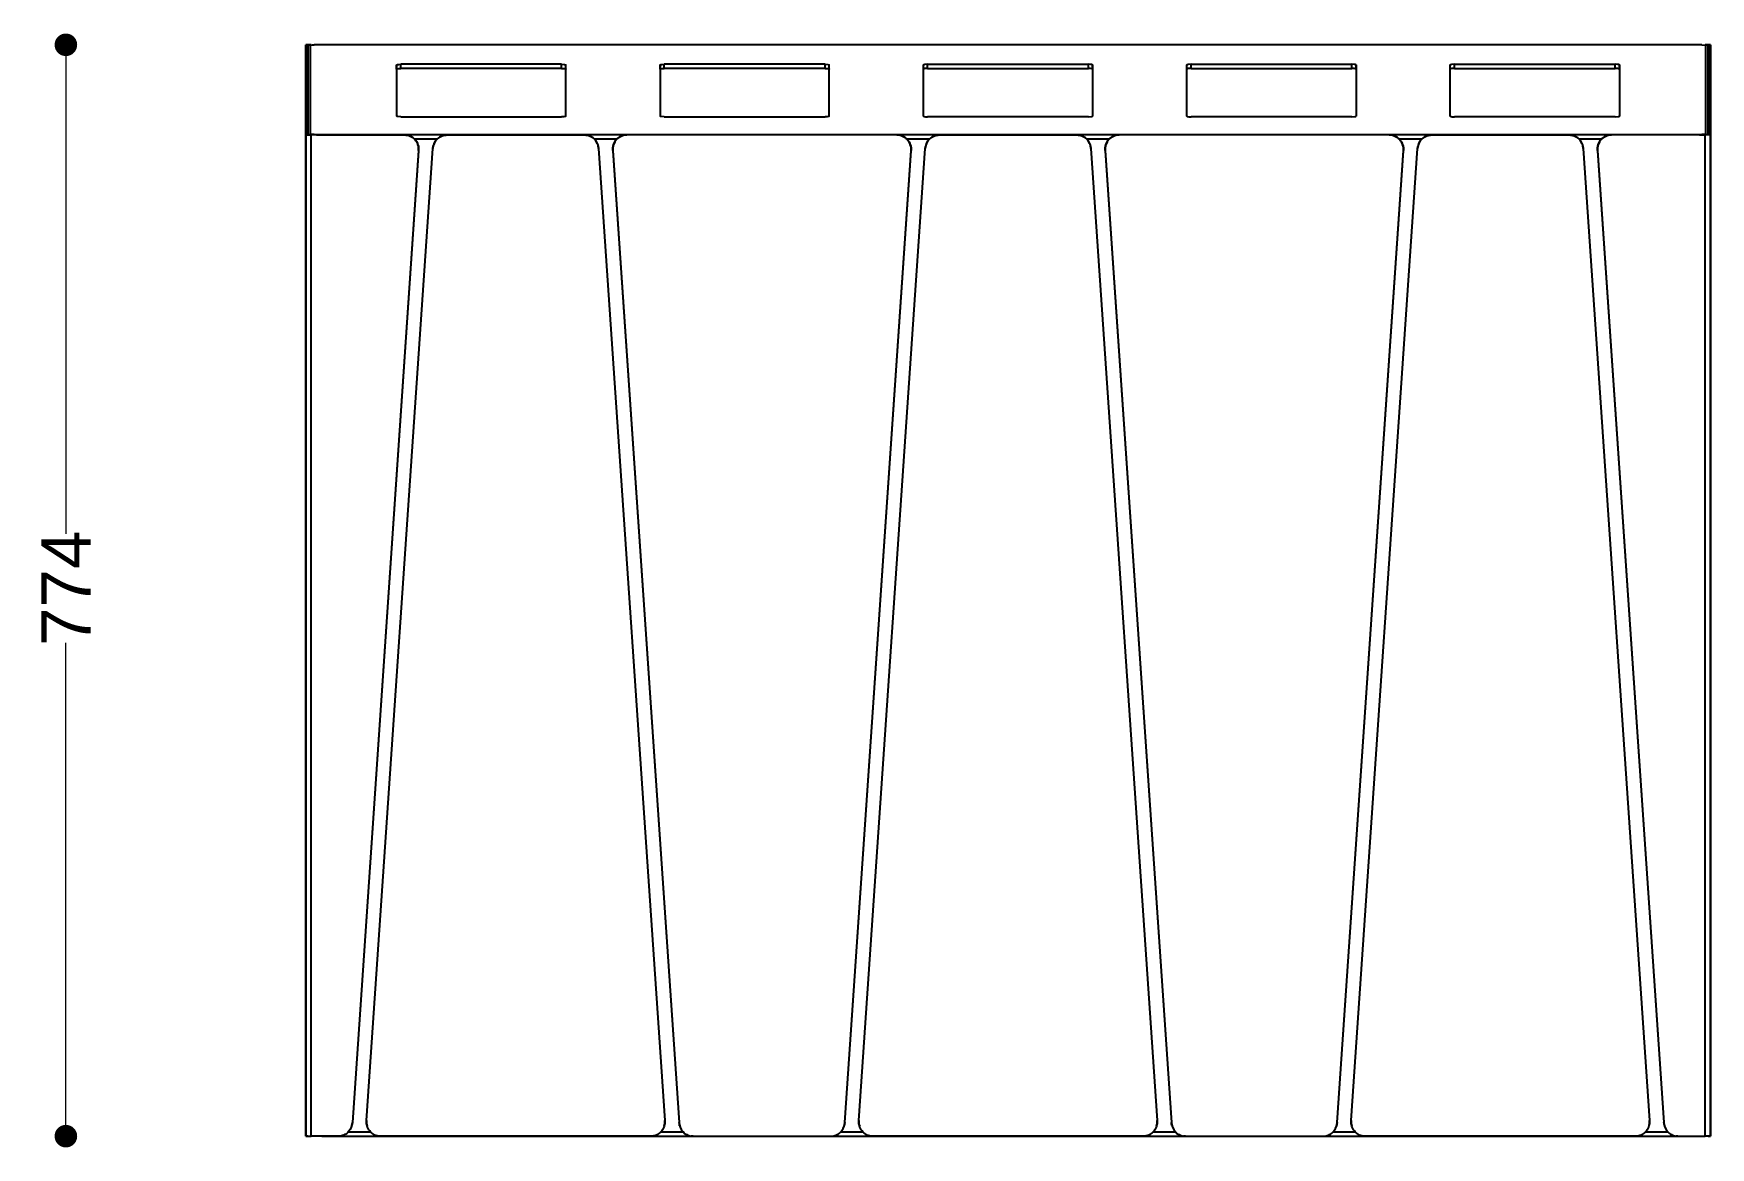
# Model space of a CAD drawing. Header units: millimetres. Extents: x 10366 to 13995, y 24552 to 29685.
# Drawn here: x 11797 to 12986, y 27211 to 28001 of the extents above; entities that cross this region are included whole.
import ezdxf

# ---------------------------------------------------------------- set-up
doc = ezdxf.new("R2010")
doc.units = ezdxf.units.MM
doc.header["$LTSCALE"] = 3
doc.layers.add('DomyÅ›lny', color=7, linetype='Continuous')
doc.layers.add('PomaraÅ„czowy', color=30, linetype='Continuous')
doc.styles.get("Standard").update_dxf_attribs({"font": 'arial.ttf'})
doc.dimstyles.new('MATEUSZ', dxfattribs={"dimtxt": 35, "dimasz": 16, "dimexe": 0.18, "dimexo": 0.0625, "dimgap": 0.09, "dimtad": 0, "dimdec": 0, "dimdsep": 46, "dimtxsty": 'Standard', "dimblk": 'DOT', "dimcen": 0.09, "dimse1": 1, "dimse2": 1, "dimadec": 0, "dimazin": 0, "dimtfac": 1, "dimtdec": 0, "dimtofl": 0, "dimtmove": 0, "dimatfit": 3, "dimfxl": 1, "dimtolj": 1, "dimtzin": 0, "dimlwd": 9, "dimlwe": 9, "dimarcsym": 0})

# ---------------------------------------------------------------- blocks, each defined once
blk = doc.blocks.new('_Dot')
at = {"color": 0, "linetype": 'ByBlock', "lineweight": -2}
blk.add_line((-0.5, 0), (-1, 0), dxfattribs=at)
at = {"color": 0, "linetype": 'ByBlock', "const_width": 0.5}
blk.add_lwpolyline([(-0.25, 0, 1), (0.25, 0, 1)], format="xyb", close=True, dxfattribs=at)
blk = doc.blocks.new('*D23')
at = {"color": 0, "lineweight": 9, "transparency": 16777216}
for p, q in [((11819.6, 27976.6), (11819.6, 27645.8)), ((11819.6, 27234.8), (11819.6, 27568.7))]:
    blk.add_line(p, q, dxfattribs=at)
at = {"layer": 'Defpoints', "color": 0, "transparency": 16777216}
for p in [(12986, 27992.6), (11819.6, 27218.8), (12986, 27218.8)]:
    blk.add_point(p, dxfattribs=at)
at = {"color": 0, "lineweight": 9, "transparency": 16777216, "xscale": 16, "yscale": 16, "zscale": 16}
for p, rotation in [((11819.6, 27992.6), 90), ((11819.6, 27218.8), 270)]:
    blk.add_blockref('_Dot', p, dxfattribs=dict(at, rotation=rotation))
at = {"color": 0, "transparency": 16777216, "insert": (11819.6, 27607.3), "char_height": 35, "attachment_point": 5, "rotation": 90}
blk.add_mtext('\\A1;774', dxfattribs=at)

msp = doc.modelspace()

# ---------------------------------------------------------------- linework, layer by layer
at = {"layer": 'DomyÅ›lny', "color": 0}
for p, q in [((11989.7, 27218.8), (11989.7, 27992.6)), ((11989.7, 27992.6), (11989.7, 27928.9)), ((11991.2, 27992.6), (11989.7, 27992.6)), ((11989.7, 27992.6), (11991.2, 27992.6)), ((11989.7, 27218.8), (11989.7, 27992.6)), ((11991.2, 27992.6), (11991.2, 27928.9)), ((11991.2, 27928.7), (11991.2, 27992.6)), ((11991.2, 27928.7), (11991.2, 27992.6)), ((12984.5, 27928.7), (12984.5, 27992.6)), ((12984.5, 27992.6), (12984.5, 27928.9)), ((12984.5, 27992.6), (12986, 27992.6)), ((12984.5, 27928.7), (12984.5, 27992.6)), ((12986, 27992.6), (12984.5, 27992.6)), ((12986, 27992.6), (12986, 27928.9)), ((12986, 27218.8), (12986, 27992.6)), ((12986, 27218.8), (12986, 27992.6)), ((11989.7, 27928.9), (11989.7, 27218.8)), ((11991.2, 27928.9), (11989.7, 27928.9)), ((11991.2, 27928.9), (11989.7, 27928.9)), ((11989.7, 27218.8), (11989.7, 27928.9)), ((11997.4, 27928.8), (11993.5, 27928.8)), ((11993.5, 27218.8), (11993.5, 27928.7)), ((11993.5, 27218.8), (11993.5, 27928.7)), ((11997.4, 27928.7), (11993.5, 27928.7)), ((11997.4, 27928.8), (12059.8, 27928.8)), ((11997.4, 27928.7), (12059.8, 27928.7)), ((12089.9, 27928.8), (12187.4, 27928.8)), ((12089.9, 27928.7), (12187.4, 27928.7)), ((12409, 27928.8), (12217.4, 27928.8)), ((12409, 27928.7), (12217.4, 27928.7)), ((12439.1, 27928.8), (12536.6, 27928.8)), ((12439.1, 27928.7), (12536.6, 27928.7)), ((12758.2, 27928.8), (12566.7, 27928.8)), ((12758.2, 27928.7), (12566.7, 27928.7)), ((12788.3, 27928.8), (12885.8, 27928.8)), ((12788.3, 27928.7), (12885.8, 27928.7)), ((12978.3, 27928.8), (12915.9, 27928.8)), ((12978.3, 27928.7), (12915.9, 27928.7)), ((12978.3, 27928.8), (12982.2, 27928.8)), ((12978.3, 27928.7), (12982.2, 27928.7)), ((12982.2, 27218.8), (12982.2, 27928.7)), ((12982.2, 27218.8), (12982.2, 27928.7)), ((12984.5, 27928.9), (12986, 27928.9)), ((12984.5, 27928.9), (12986, 27928.9)), ((12986, 27928.9), (12986, 27218.8)), ((12986, 27218.8), (12986, 27928.9)), ((12069.8, 27917.6), (12022.8, 27228.5)), ((12069.8, 27917.5), (12022.8, 27228.4)), ((12032.9, 27230), (12079.9, 27919.1)), ((12032.9, 27229.9), (12079.9, 27919)), ((12197.4, 27919.1), (12244.4, 27230)), ((12197.4, 27919), (12244.4, 27229.9)), ((12207.5, 27917.6), (12254.5, 27228.5)), ((12207.5, 27917.5), (12254.5, 27228.4)), ((12372, 27228.5), (12419, 27917.6)), ((12372, 27228.4), (12419, 27917.5)), ((12382.1, 27230), (12429.1, 27919.1)), ((12382.1, 27229.9), (12429.1, 27919)), ((12546.6, 27919.1), (12593.6, 27230)), ((12546.6, 27919), (12593.6, 27229.9)), ((12556.7, 27917.6), (12603.7, 27228.5)), ((12556.7, 27917.5), (12603.7, 27228.4)), ((12721.2, 27228.5), (12768.2, 27917.6)), ((12721.2, 27228.4), (12768.2, 27917.5)), ((12731.3, 27230), (12778.3, 27919.1)), ((12731.3, 27229.9), (12778.3, 27919)), ((12895.8, 27919.1), (12942.8, 27230)), ((12895.8, 27919), (12942.8, 27229.9)), ((12905.9, 27917.6), (12952.9, 27228.5)), ((12905.9, 27917.5), (12952.9, 27228.4)), ((11991.2, 27218.8), (11989.7, 27218.8)), ((11991.2, 27218.8), (11989.7, 27218.8)), ((12014.2, 27218.8), (11993.5, 27218.8)), ((12001.2, 27218.8), (12974.5, 27218.8)), ((12019.9, 27221.8), (12035.7, 27221.8)), ((12235.8, 27218.8), (12041.5, 27218.8)), ((12241.6, 27221.8), (12258.2, 27221.8)), ((12263.1, 27218.8), (12363.4, 27218.8)), ((12369.1, 27221.8), (12384.9, 27221.8)), ((12585, 27218.8), (12390.7, 27218.8)), ((12590.8, 27221.8), (12606.6, 27221.8)), ((12612.3, 27218.8), (12712.6, 27218.8)), ((12718.3, 27221.8), (12734.1, 27221.8)), ((12934.2, 27218.8), (12739.9, 27218.8)), ((12940, 27221.8), (12955.8, 27221.8)), ((12961.5, 27218.8), (12982.2, 27218.8)), ((12984.5, 27218.8), (12986, 27218.8)), ((12984.5, 27218.8), (12986, 27218.8))]:
    msp.add_line(p, q, dxfattribs=at)
for points in [[(11989.7, 27992.6, 0), (11989.7, 27992.6, 0), (11989.7, 27992.6, 0), (11989.7, 27992.6, 0), (11989.7, 27992.6, 0), (11989.7, 27992.6, 0), (11989.7, 27992.6, 0), (11989.7, 27992.6, 0), (11989.7, 27992.6, 0), (11989.7, 27992.6, 0), (11989.7, 27992.6, 0), (11989.7, 27992.6, 0), (11989.7, 27992.6, 0), (11989.8, 27992.6, 0), (11990.8, 27992.6, 0), (11993.5, 27992.6, 0)], [(11993.5, 27992.6, 0), (11991.2, 27992.6, 0)], [(12982.2, 27992.6, 0), (12984.5, 27992.6, 0)], [(12986, 27992.6, 0), (12986, 27992.6, 0), (12986, 27992.6, 0), (12986, 27992.6, 0), (12986, 27992.6, 0), (12986, 27992.6, 0), (12986, 27992.6, 0), (12986, 27992.6, 0), (12986, 27992.6, 0), (12986, 27992.6, 0), (12986, 27992.6, 0), (12986, 27992.6, 0), (12986, 27992.6, 0), (12985.9, 27992.6, 0), (12984.9, 27992.6, 0), (12982.2, 27992.6, 0)], [(11989.7, 27928.9, 0), (11989.7, 27928.9, 0), (11989.7, 27928.9, 0), (11989.7, 27928.9, 0), (11989.7, 27928.9, 0), (11989.7, 27928.9, 0), (11989.7, 27928.9, 0), (11989.7, 27928.9, 0), (11989.7, 27928.9, 0), (11989.7, 27928.9, 0), (11989.7, 27928.9, 0), (11989.7, 27928.9, 0), (11989.8, 27928.9, 0), (11990.1, 27928.8, 0), (11993.5, 27928.7, 0)], [(11991.2, 27928.9, 0), (11991.2, 27928.9, 0), (11991.2, 27928.9, 0), (11991.2, 27928.9, 0), (11991.2, 27928.9, 0), (11991.2, 27928.9, 0), (11991.2, 27928.9, 0), (11991.2, 27928.9, 0), (11991.2, 27928.9, 0), (11991.2, 27928.9, 0), (11991.2, 27928.9, 0), (11991.3, 27928.9, 0), (11991.4, 27928.9, 0), (11993.5, 27928.8, 0)], [(12069.8, 27917.6, 0), (12069.8, 27918.7, 0), (12069.7, 27919.7, 0), (12069.6, 27920.8, 0), (12069.3, 27921.8, 0), (12068.9, 27922.8, 0), (12068.4, 27923.8, 0), (12067.8, 27924.7, 0), (12067.2, 27925.5, 0), (12066.4, 27926.2, 0), (12065.6, 27926.9, 0), (12064.8, 27927.4, 0), (12063.8, 27927.9, 0), (12062.9, 27928.3, 0), (12061.9, 27928.6, 0), (12060.8, 27928.7, 0), (12059.8, 27928.8, 0)], [(12059.8, 27928.7, 0), (12060.8, 27928.6, 0), (12061.9, 27928.5, 0), (12062.9, 27928.2, 0), (12063.8, 27927.8, 0), (12064.8, 27927.3, 0), (12065.6, 27926.8, 0), (12066.4, 27926.1, 0), (12067.2, 27925.4, 0), (12067.8, 27924.6, 0), (12068.4, 27923.7, 0), (12068.9, 27922.7, 0), (12069.3, 27921.7, 0), (12069.6, 27920.7, 0), (12069.7, 27919.6, 0), (12069.8, 27918.6, 0), (12069.8, 27917.5, 0)], [(12089.9, 27928.8, 0), (12089, 27928.7, 0), (12088.1, 27928.6, 0), (12087.2, 27928.4, 0), (12086.4, 27928.1, 0), (12085.5, 27927.7, 0), (12084.6, 27927.2, 0), (12083.8, 27926.6, 0), (12083.1, 27926, 0), (12082.4, 27925.2, 0), (12081.8, 27924.5, 0), (12081.3, 27923.6, 0), (12080.8, 27922.7, 0), (12080.5, 27921.8, 0), (12080.2, 27920.9, 0), (12079.9, 27919.1, 0)], [(12079.9, 27919, 0), (12080.2, 27920.8, 0), (12080.5, 27921.7, 0), (12080.8, 27922.6, 0), (12081.3, 27923.5, 0), (12081.8, 27924.4, 0), (12082.4, 27925.2, 0), (12083.1, 27925.9, 0), (12083.8, 27926.5, 0), (12084.6, 27927.1, 0), (12085.5, 27927.6, 0), (12086.4, 27928, 0), (12087.2, 27928.3, 0), (12088.1, 27928.5, 0), (12089, 27928.6, 0), (12089.9, 27928.7, 0)], [(12197.4, 27919.1, 0), (12197.1, 27920.9, 0), (12196.8, 27921.8, 0), (12196.5, 27922.7, 0), (12196, 27923.6, 0), (12195.5, 27924.5, 0), (12194.9, 27925.2, 0), (12194.2, 27926, 0), (12193.5, 27926.6, 0), (12192.7, 27927.2, 0), (12191.8, 27927.7, 0), (12190.9, 27928.1, 0), (12190, 27928.4, 0), (12189.1, 27928.6, 0), (12188.3, 27928.7, 0), (12187.4, 27928.8, 0)], [(12187.4, 27928.7, 0), (12188.3, 27928.6, 0), (12189.1, 27928.5, 0), (12190, 27928.3, 0), (12190.9, 27928, 0), (12191.8, 27927.6, 0), (12192.7, 27927.1, 0), (12193.5, 27926.5, 0), (12194.2, 27925.9, 0), (12194.9, 27925.2, 0), (12195.5, 27924.4, 0), (12196, 27923.5, 0), (12196.5, 27922.6, 0), (12196.8, 27921.7, 0), (12197.1, 27920.8, 0), (12197.4, 27919, 0)], [(12207.5, 27917.6, 0), (12207.5, 27918.7, 0), (12207.5, 27919.7, 0), (12207.7, 27920.8, 0), (12208, 27921.8, 0), (12208.4, 27922.8, 0), (12208.9, 27923.8, 0), (12209.5, 27924.7, 0), (12210.1, 27925.5, 0), (12210.9, 27926.2, 0), (12211.7, 27926.9, 0), (12212.5, 27927.4, 0), (12213.5, 27927.9, 0), (12214.4, 27928.3, 0), (12215.4, 27928.6, 0), (12216.4, 27928.7, 0), (12217.4, 27928.8, 0)], [(12217.4, 27928.7, 0), (12216.4, 27928.6, 0), (12215.4, 27928.5, 0), (12214.4, 27928.2, 0), (12213.5, 27927.8, 0), (12212.5, 27927.3, 0), (12211.7, 27926.8, 0), (12210.9, 27926.1, 0), (12210.1, 27925.4, 0), (12209.5, 27924.6, 0), (12208.9, 27923.7, 0), (12208.4, 27922.7, 0), (12208, 27921.7, 0), (12207.7, 27920.7, 0), (12207.5, 27919.6, 0), (12207.5, 27918.6, 0), (12207.5, 27917.5, 0)], [(12409, 27928.8, 0), (12410.1, 27928.7, 0), (12411.1, 27928.6, 0), (12412.1, 27928.3, 0), (12413, 27927.9, 0), (12414, 27927.4, 0), (12414.8, 27926.9, 0), (12415.6, 27926.2, 0), (12416.4, 27925.5, 0), (12417, 27924.7, 0), (12417.6, 27923.8, 0), (12418.1, 27922.8, 0), (12418.5, 27921.8, 0), (12418.8, 27920.8, 0), (12419, 27919.7, 0), (12419, 27918.7, 0), (12419, 27917.6, 0)], [(12419, 27917.5, 0), (12419, 27918.6, 0), (12419, 27919.6, 0), (12418.8, 27920.7, 0), (12418.5, 27921.7, 0), (12418.1, 27922.7, 0), (12417.6, 27923.7, 0), (12417, 27924.6, 0), (12416.4, 27925.4, 0), (12415.6, 27926.1, 0), (12414.8, 27926.8, 0), (12414, 27927.3, 0), (12413, 27927.8, 0), (12412.1, 27928.2, 0), (12411.1, 27928.5, 0), (12410.1, 27928.6, 0), (12409, 27928.7, 0)], [(12439.1, 27928.8, 0), (12438.2, 27928.7, 0), (12437.3, 27928.6, 0), (12436.5, 27928.4, 0), (12435.6, 27928.1, 0), (12434.7, 27927.7, 0), (12433.8, 27927.2, 0), (12433, 27926.6, 0), (12432.3, 27926, 0), (12431.6, 27925.2, 0), (12431, 27924.5, 0), (12430.5, 27923.6, 0), (12430, 27922.7, 0), (12429.7, 27921.8, 0), (12429.4, 27920.9, 0), (12429.1, 27919.1, 0)], [(12429.1, 27919, 0), (12429.4, 27920.8, 0), (12429.7, 27921.7, 0), (12430, 27922.6, 0), (12430.5, 27923.5, 0), (12431, 27924.4, 0), (12431.6, 27925.2, 0), (12432.3, 27925.9, 0), (12433, 27926.5, 0), (12433.8, 27927.1, 0), (12434.7, 27927.6, 0), (12435.6, 27928, 0), (12436.5, 27928.3, 0), (12437.3, 27928.5, 0), (12438.2, 27928.6, 0), (12439.1, 27928.7, 0)], [(12546.6, 27919.1, 0), (12546.3, 27920.9, 0), (12546, 27921.8, 0), (12545.7, 27922.7, 0), (12545.2, 27923.6, 0), (12544.7, 27924.5, 0), (12544.1, 27925.2, 0), (12543.4, 27926, 0), (12542.7, 27926.6, 0), (12541.9, 27927.2, 0), (12541, 27927.7, 0), (12540.1, 27928.1, 0), (12539.2, 27928.4, 0), (12538.3, 27928.6, 0), (12537.5, 27928.7, 0), (12536.6, 27928.8, 0)], [(12536.6, 27928.7, 0), (12537.5, 27928.6, 0), (12538.3, 27928.5, 0), (12539.2, 27928.3, 0), (12540.1, 27928, 0), (12541, 27927.6, 0), (12541.9, 27927.1, 0), (12542.7, 27926.5, 0), (12543.4, 27925.9, 0), (12544.1, 27925.2, 0), (12544.7, 27924.4, 0), (12545.2, 27923.5, 0), (12545.7, 27922.6, 0), (12546, 27921.7, 0), (12546.3, 27920.8, 0), (12546.6, 27919, 0)], [(12556.7, 27917.6, 0), (12556.7, 27918.7, 0), (12556.7, 27919.7, 0), (12556.9, 27920.8, 0), (12557.2, 27921.8, 0), (12557.6, 27922.8, 0), (12558.1, 27923.8, 0), (12558.7, 27924.7, 0), (12559.3, 27925.5, 0), (12560.1, 27926.2, 0), (12560.9, 27926.9, 0), (12561.7, 27927.4, 0), (12562.7, 27927.9, 0), (12563.6, 27928.3, 0), (12564.6, 27928.6, 0), (12565.6, 27928.7, 0), (12566.7, 27928.8, 0)], [(12566.7, 27928.7, 0), (12565.6, 27928.6, 0), (12564.6, 27928.5, 0), (12563.6, 27928.2, 0), (12562.7, 27927.8, 0), (12561.7, 27927.3, 0), (12560.9, 27926.8, 0), (12560.1, 27926.1, 0), (12559.3, 27925.4, 0), (12558.7, 27924.6, 0), (12558.1, 27923.7, 0), (12557.6, 27922.7, 0), (12557.2, 27921.7, 0), (12556.9, 27920.7, 0), (12556.7, 27919.6, 0), (12556.7, 27918.6, 0), (12556.7, 27917.5, 0)], [(12758.2, 27928.8, 0), (12759.3, 27928.7, 0), (12760.3, 27928.6, 0), (12761.3, 27928.3, 0), (12762.2, 27927.9, 0), (12763.2, 27927.4, 0), (12764, 27926.9, 0), (12764.8, 27926.2, 0), (12765.6, 27925.5, 0), (12766.2, 27924.7, 0), (12766.8, 27923.8, 0), (12767.3, 27922.8, 0), (12767.7, 27921.8, 0), (12768, 27920.8, 0), (12768.2, 27919.7, 0), (12768.2, 27918.7, 0), (12768.2, 27917.6, 0)], [(12768.2, 27917.5, 0), (12768.2, 27918.6, 0), (12768.2, 27919.6, 0), (12768, 27920.7, 0), (12767.7, 27921.7, 0), (12767.3, 27922.7, 0), (12766.8, 27923.7, 0), (12766.2, 27924.6, 0), (12765.6, 27925.4, 0), (12764.8, 27926.1, 0), (12764, 27926.8, 0), (12763.2, 27927.3, 0), (12762.2, 27927.8, 0), (12761.3, 27928.2, 0), (12760.3, 27928.5, 0), (12759.3, 27928.6, 0), (12758.2, 27928.7, 0)], [(12788.3, 27928.8, 0), (12787.4, 27928.7, 0), (12786.5, 27928.6, 0), (12785.7, 27928.4, 0), (12784.8, 27928.1, 0), (12783.9, 27927.7, 0), (12783, 27927.2, 0), (12782.2, 27926.6, 0), (12781.5, 27926, 0), (12780.8, 27925.2, 0), (12780.2, 27924.5, 0), (12779.7, 27923.6, 0), (12779.2, 27922.7, 0), (12778.9, 27921.8, 0), (12778.6, 27920.9, 0), (12778.3, 27919.1, 0)], [(12778.3, 27919, 0), (12778.6, 27920.8, 0), (12778.9, 27921.7, 0), (12779.2, 27922.6, 0), (12779.7, 27923.5, 0), (12780.2, 27924.4, 0), (12780.8, 27925.2, 0), (12781.5, 27925.9, 0), (12782.2, 27926.5, 0), (12783, 27927.1, 0), (12783.9, 27927.6, 0), (12784.8, 27928, 0), (12785.7, 27928.3, 0), (12786.5, 27928.5, 0), (12787.4, 27928.6, 0), (12788.3, 27928.7, 0)], [(12895.8, 27919.1, 0), (12895.5, 27920.9, 0), (12895.2, 27921.8, 0), (12894.9, 27922.7, 0), (12894.4, 27923.6, 0), (12893.9, 27924.5, 0), (12893.3, 27925.2, 0), (12892.6, 27926, 0), (12891.9, 27926.6, 0), (12891.1, 27927.2, 0), (12890.2, 27927.7, 0), (12889.3, 27928.1, 0), (12888.4, 27928.4, 0), (12887.6, 27928.6, 0), (12886.7, 27928.7, 0), (12885.8, 27928.8, 0)], [(12885.8, 27928.7, 0), (12886.7, 27928.6, 0), (12887.6, 27928.5, 0), (12888.4, 27928.3, 0), (12889.3, 27928, 0), (12890.2, 27927.6, 0), (12891.1, 27927.1, 0), (12891.9, 27926.5, 0), (12892.6, 27925.9, 0), (12893.3, 27925.2, 0), (12893.9, 27924.4, 0), (12894.4, 27923.5, 0), (12894.9, 27922.6, 0), (12895.2, 27921.7, 0), (12895.5, 27920.8, 0), (12895.8, 27919, 0)], [(12905.9, 27917.6, 0), (12905.9, 27918.7, 0), (12905.9, 27919.7, 0), (12906.1, 27920.8, 0), (12906.4, 27921.8, 0), (12906.8, 27922.8, 0), (12907.3, 27923.8, 0), (12907.9, 27924.7, 0), (12908.5, 27925.5, 0), (12909.3, 27926.2, 0), (12910.1, 27926.9, 0), (12910.9, 27927.4, 0), (12911.9, 27927.9, 0), (12912.8, 27928.3, 0), (12913.8, 27928.6, 0), (12914.9, 27928.7, 0), (12915.9, 27928.8, 0)], [(12915.9, 27928.7, 0), (12914.9, 27928.6, 0), (12913.8, 27928.5, 0), (12912.8, 27928.2, 0), (12911.9, 27927.8, 0), (12910.9, 27927.3, 0), (12910.1, 27926.8, 0), (12909.3, 27926.1, 0), (12908.5, 27925.4, 0), (12907.9, 27924.6, 0), (12907.3, 27923.7, 0), (12906.8, 27922.7, 0), (12906.4, 27921.7, 0), (12906.1, 27920.7, 0), (12905.9, 27919.6, 0), (12905.9, 27918.6, 0), (12905.9, 27917.5, 0)], [(12986, 27928.9, 0), (12986, 27928.9, 0), (12986, 27928.9, 0), (12986, 27928.9, 0), (12986, 27928.9, 0), (12986, 27928.9, 0), (12986, 27928.9, 0), (12986, 27928.9, 0), (12986, 27928.9, 0), (12986, 27928.9, 0), (12986, 27928.9, 0), (12986, 27928.9, 0), (12985.9, 27928.9, 0), (12985.6, 27928.8, 0), (12982.2, 27928.7, 0)], [(12984.5, 27928.9, 0), (12984.5, 27928.9, 0), (12984.5, 27928.9, 0), (12984.5, 27928.9, 0), (12984.5, 27928.9, 0), (12984.5, 27928.9, 0), (12984.5, 27928.9, 0), (12984.5, 27928.9, 0), (12984.5, 27928.9, 0), (12984.5, 27928.9, 0), (12984.5, 27928.9, 0), (12984.4, 27928.9, 0), (12984.3, 27928.9, 0), (12982.2, 27928.8, 0)], [(12022.8, 27228.4, 0), (12022.5, 27226.8, 0), (12022, 27225.1, 0), (12021.2, 27223.5, 0), (12020.1, 27222.1, 0), (12019.5, 27221.4, 0), (12018.8, 27220.8, 0), (12018.1, 27220.3, 0), (12017.3, 27219.9, 0), (12016.6, 27219.5, 0), (12015.8, 27219.2, 0), (12014.2, 27218.8, 0)], [(12022.4, 27226.4, 0), (12022.6, 27227.5, 0), (12022.8, 27228.5, 0)], [(12032.9, 27230, 0), (12032.8, 27229, 0), (12032.9, 27228.1, 0), (12033.1, 27227.1, 0), (12033.3, 27226.2, 0)], [(12041.5, 27218.8, 0), (12040.6, 27219, 0), (12039.6, 27219.3, 0), (12038.8, 27219.6, 0), (12037.9, 27220.1, 0), (12037.1, 27220.6, 0), (12036.4, 27221.2, 0), (12035.7, 27221.9, 0), (12035.1, 27222.6, 0), (12034.5, 27223.3, 0), (12034, 27224.2, 0), (12033.6, 27225.1, 0), (12033.3, 27226, 0), (12033.1, 27227, 0), (12032.9, 27227.9, 0), (12032.8, 27228.9, 0), (12032.9, 27229.9, 0)], [(12244.4, 27229.9, 0), (12244.4, 27228.9, 0), (12244.4, 27227.9, 0), (12244.2, 27227, 0), (12244, 27226, 0), (12243.7, 27225.1, 0), (12243.2, 27224.2, 0), (12242.8, 27223.3, 0), (12242.2, 27222.6, 0), (12241.6, 27221.9, 0), (12240.9, 27221.2, 0), (12240.2, 27220.6, 0), (12239.4, 27220.1, 0), (12238.5, 27219.6, 0), (12237.6, 27219.3, 0), (12236.7, 27219, 0), (12235.8, 27218.8, 0)], [(12244, 27226.2, 0), (12244.2, 27227.1, 0), (12244.4, 27228.1, 0), (12244.4, 27229, 0), (12244.4, 27230, 0)], [(12254.9, 27226.2, 0), (12254.7, 27227.4, 0), (12254.5, 27228.5, 0)], [(12254.5, 27228.4, 0), (12254.8, 27226.8, 0), (12255.3, 27225.1, 0), (12256.1, 27223.5, 0), (12257.1, 27222.1, 0), (12257.8, 27221.4, 0), (12258.4, 27220.8, 0), (12259.2, 27220.3, 0), (12259.9, 27219.9, 0), (12260.7, 27219.5, 0), (12261.5, 27219.2, 0), (12263.1, 27218.8, 0)], [(12363.4, 27218.8, 0), (12365, 27219.2, 0), (12365.8, 27219.5, 0), (12366.6, 27219.9, 0), (12367.3, 27220.3, 0), (12368, 27220.8, 0), (12368.7, 27221.4, 0), (12369.4, 27222.1, 0), (12369.9, 27222.8, 0), (12370.9, 27224.3, 0), (12371.5, 27225.9, 0), (12371.8, 27227.2, 0), (12372, 27228.4, 0)], [(12372, 27228.5, 0), (12371.8, 27227.3, 0), (12371.5, 27226.1, 0)], [(12382.1, 27230, 0), (12382.1, 27229, 0), (12382.1, 27227.9, 0), (12382.3, 27226.9, 0), (12382.6, 27225.9, 0)], [(12390.7, 27218.8, 0), (12389.8, 27219, 0), (12388.9, 27219.3, 0), (12388, 27219.6, 0), (12387.1, 27220.1, 0), (12386.3, 27220.6, 0), (12385.6, 27221.2, 0), (12384.9, 27221.9, 0), (12384.3, 27222.6, 0), (12383.7, 27223.3, 0), (12383.2, 27224.2, 0), (12382.8, 27225.1, 0), (12382.5, 27226, 0), (12382.3, 27227, 0), (12382.1, 27227.9, 0), (12382.1, 27228.9, 0), (12382.1, 27229.9, 0)], [(12593.6, 27229.9, 0), (12593.6, 27228.9, 0), (12593.6, 27227.9, 0), (12593.4, 27227, 0), (12593.2, 27226, 0), (12592.9, 27225.1, 0), (12592.4, 27224.2, 0), (12592, 27223.3, 0), (12591.4, 27222.6, 0), (12590.8, 27221.9, 0), (12590.1, 27221.2, 0), (12589.4, 27220.6, 0), (12588.6, 27220.1, 0), (12587.7, 27219.6, 0), (12586.8, 27219.3, 0), (12585.9, 27219, 0), (12585, 27218.8, 0)], [(12593.2, 27226.2, 0), (12593.4, 27227.1, 0), (12593.6, 27228.1, 0), (12593.6, 27229, 0), (12593.6, 27230, 0)], [(12604.1, 27226.4, 0), (12603.8, 27227.5, 0), (12603.7, 27228.5, 0)], [(12603.7, 27228.4, 0), (12604, 27226.8, 0), (12604.5, 27225.1, 0), (12605.3, 27223.5, 0), (12606.3, 27222.1, 0), (12607, 27221.4, 0), (12607.6, 27220.8, 0), (12608.4, 27220.3, 0), (12609.1, 27219.9, 0), (12609.9, 27219.5, 0), (12610.7, 27219.2, 0), (12612.3, 27218.8, 0)], [(12712.6, 27218.8, 0), (12714.2, 27219.2, 0), (12715, 27219.5, 0), (12715.8, 27219.9, 0), (12716.5, 27220.3, 0), (12717.2, 27220.8, 0), (12717.9, 27221.4, 0), (12718.6, 27222.1, 0), (12719.1, 27222.8, 0), (12720.1, 27224.3, 0), (12720.7, 27225.9, 0), (12721, 27227.2, 0), (12721.2, 27228.4, 0)], [(12721.2, 27228.5, 0), (12721, 27227.2, 0), (12720.7, 27225.9, 0)], [(12731.3, 27230, 0), (12731.3, 27229, 0), (12731.3, 27228, 0), (12731.5, 27227.1, 0), (12731.7, 27226.1, 0)], [(12739.9, 27218.8, 0), (12739, 27219, 0), (12738.1, 27219.3, 0), (12737.2, 27219.6, 0), (12736.3, 27220.1, 0), (12735.5, 27220.6, 0), (12734.8, 27221.2, 0), (12734.1, 27221.9, 0), (12733.5, 27222.6, 0), (12732.9, 27223.3, 0), (12732.4, 27224.2, 0), (12732, 27225.1, 0), (12731.7, 27226, 0), (12731.5, 27227, 0), (12731.3, 27227.9, 0), (12731.3, 27228.9, 0), (12731.3, 27229.9, 0)], [(12942.8, 27229.9, 0), (12942.8, 27228.9, 0), (12942.8, 27227.9, 0), (12942.6, 27227, 0), (12942.4, 27226, 0), (12942.1, 27225.1, 0), (12941.7, 27224.2, 0), (12941.2, 27223.3, 0), (12940.6, 27222.6, 0), (12940, 27221.9, 0), (12939.3, 27221.2, 0), (12938.6, 27220.6, 0), (12937.8, 27220.1, 0), (12936.9, 27219.6, 0), (12936, 27219.3, 0), (12935.1, 27219, 0), (12934.2, 27218.8, 0)], [(12942.5, 27226.4, 0), (12942.8, 27228.2, 0), (12942.8, 27230, 0)], [(12953.3, 27226.4, 0), (12953.1, 27227.5, 0), (12952.9, 27228.5, 0)], [(12952.9, 27228.4, 0), (12953.2, 27226.8, 0), (12953.7, 27225.1, 0), (12954.5, 27223.5, 0), (12955.5, 27222.1, 0), (12956.2, 27221.4, 0), (12956.9, 27220.8, 0), (12957.6, 27220.3, 0), (12958.3, 27219.9, 0), (12959.1, 27219.5, 0), (12959.9, 27219.2, 0), (12961.5, 27218.8, 0)], [(11989.7, 27218.8, 0), (11989.7, 27218.8, 0), (11989.7, 27218.8, 0), (11989.7, 27218.8, 0), (11989.7, 27218.8, 0), (11989.7, 27218.8, 0), (11989.7, 27218.8, 0), (11989.7, 27218.8, 0), (11989.7, 27218.8, 0), (11989.7, 27218.8, 0), (11989.7, 27218.8, 0), (11989.7, 27218.8, 0), (11989.7, 27218.8, 0), (11989.8, 27218.8, 0), (11990.8, 27218.8, 0), (11993.5, 27218.8, 0)], [(12012.8, 27218.8, 0), (12014.2, 27218.8, 0)], [(12042.8, 27218.8, 0), (12041.5, 27218.8, 0)], [(12234.5, 27218.8, 0), (12235.8, 27218.8, 0)], [(12264.4, 27218.8, 0), (12263.1, 27218.8, 0)], [(12362.1, 27218.8, 0), (12363.4, 27218.8, 0)], [(12392, 27218.8, 0), (12390.7, 27218.8, 0)], [(12583.7, 27218.8, 0), (12585, 27218.8, 0)], [(12613.6, 27218.8, 0), (12612.3, 27218.8, 0)], [(12711.3, 27218.8, 0), (12712.6, 27218.8, 0)], [(12741.2, 27218.8, 0), (12739.9, 27218.8, 0)], [(12932.9, 27218.8, 0), (12934.2, 27218.8, 0)], [(12962.9, 27218.8, 0), (12961.5, 27218.8, 0)], [(12986, 27218.8, 0), (12986, 27218.8, 0), (12986, 27218.8, 0), (12986, 27218.8, 0), (12986, 27218.8, 0), (12986, 27218.8, 0), (12986, 27218.8, 0), (12986, 27218.8, 0), (12986, 27218.8, 0), (12986, 27218.8, 0), (12986, 27218.8, 0), (12986, 27218.8, 0), (12986, 27218.8, 0), (12985.9, 27218.8, 0), (12984.9, 27218.8, 0), (12982.2, 27218.8, 0)]]:
    msp.add_polyline3d(points, dxfattribs=at)
at = {"layer": 'PomaraÅ„czowy', "color": 0}
for p, q in [((11992.8, 27992.1), (11992.8, 27929.4)), ((11992.8, 27992.1), (11992.8, 27989.1)), ((11992.8, 27989.1), (11992.8, 27928.3)), ((12979.8, 27992.6), (11995.8, 27992.6)), ((12982.8, 27929.4), (12982.8, 27992.1)), ((12982.8, 27989.1), (12982.8, 27992.1)), ((12982.8, 27928.6), (12982.8, 27989.1)), ((12054.2, 27978.3), (12054.2, 27942)), ((12054.2, 27975.3), (12054.2, 27978.3)), ((12171.2, 27978.8), (12057.2, 27978.8)), ((12057.2, 27975.8), (12057.2, 27978.8)), ((12171.2, 27975.8), (12057.2, 27975.8)), ((12171.2, 27975.8), (12171.2, 27978.8)), ((12174.2, 27942), (12174.2, 27978.3)), ((12174.2, 27975.3), (12174.2, 27978.3)), ((12241, 27978.3), (12241, 27942)), ((12241, 27975.3), (12241, 27978.3)), ((12358, 27978.8), (12244, 27978.8)), ((12244, 27975.8), (12244, 27978.8)), ((12358, 27975.8), (12244, 27975.8)), ((12358, 27975.8), (12358, 27978.8)), ((12361, 27942), (12361, 27978.3)), ((12361, 27975.3), (12361, 27978.3)), ((12427.8, 27942), (12427.8, 27978.3)), ((12427.8, 27975.3), (12427.8, 27978.3)), ((12430.8, 27978.8), (12544.8, 27978.8)), ((12430.8, 27975.8), (12430.8, 27978.8)), ((12430.8, 27975.8), (12544.8, 27975.8)), ((12544.8, 27975.8), (12544.8, 27978.8)), ((12547.8, 27978.3), (12547.8, 27942)), ((12547.8, 27975.3), (12547.8, 27978.3)), ((12614.7, 27942), (12614.7, 27978.3)), ((12614.7, 27975.3), (12614.7, 27978.3)), ((12617.7, 27978.8), (12731.7, 27978.8)), ((12617.7, 27975.8), (12617.7, 27978.8)), ((12617.7, 27975.8), (12731.7, 27975.8)), ((12731.7, 27975.8), (12731.7, 27978.8)), ((12734.7, 27978.3), (12734.7, 27942)), ((12734.7, 27975.3), (12734.7, 27978.3)), ((12801.5, 27942), (12801.5, 27978.3)), ((12801.5, 27975.3), (12801.5, 27978.3)), ((12804.5, 27978.8), (12918.5, 27978.8)), ((12804.5, 27975.8), (12804.5, 27978.8)), ((12804.5, 27975.8), (12918.5, 27975.8)), ((12918.5, 27975.8), (12918.5, 27978.8)), ((12921.5, 27978.3), (12921.5, 27942)), ((12921.5, 27975.3), (12921.5, 27978.3)), ((12057.2, 27941.5), (12171.2, 27941.5)), ((12244, 27941.5), (12358, 27941.5)), ((12544.8, 27941.5), (12430.8, 27941.5)), ((12731.7, 27941.5), (12617.7, 27941.5)), ((12918.5, 27941.5), (12804.5, 27941.5)), ((11995.8, 27928.9), (12979.8, 27928.9)), ((12066.6, 27925.9), (12083.1, 27925.9)), ((12194.2, 27925.9), (12210.7, 27925.9)), ((12415.8, 27925.9), (12432.3, 27925.9)), ((12543.4, 27925.9), (12559.9, 27925.9)), ((12765, 27925.9), (12781.5, 27925.9)), ((12892.6, 27925.9), (12909.1, 27925.9))]:
    msp.add_line(p, q, dxfattribs=at)
for points in [[(11992.8, 27992.1, 0), (11992.8, 27992.1, 0), (11992.9, 27992.1, 0), (11992.9, 27992.1, 0), (11992.9, 27992.1, 0), (11992.9, 27992.1, 0), (11992.9, 27992.1, 0), (11992.9, 27992.2, 0), (11992.9, 27992.2, 0), (11993, 27992.2, 0), (11993.1, 27992.3, 0), (11993.2, 27992.3, 0), (11993.5, 27992.4, 0), (11994.5, 27992.5, 0), (11995.8, 27992.6, 0)], [(12979.8, 27992.6, 0), (12982, 27992.4, 0), (12982.4, 27992.3, 0), (12982.6, 27992.3, 0), (12982.7, 27992.2, 0), (12982.8, 27992.2, 0), (12982.8, 27992.2, 0), (12982.8, 27992.1, 0), (12982.8, 27992.1, 0), (12982.8, 27992.1, 0), (12982.8, 27992.1, 0), (12982.8, 27992.1, 0), (12982.8, 27992.1, 0), (12982.8, 27992.1, 0)], [(12054.2, 27978.3, 0), (12054.2, 27978.3, 0), (12054.2, 27978.3, 0), (12054.2, 27978.3, 0), (12054.2, 27978.3, 0), (12054.2, 27978.3, 0), (12054.3, 27978.3, 0), (12054.3, 27978.4, 0), (12054.3, 27978.4, 0), (12054.4, 27978.4, 0), (12054.5, 27978.5, 0), (12054.8, 27978.6, 0), (12055.7, 27978.7, 0), (12057.2, 27978.8, 0)], [(12054.2, 27975.3, 0), (12054.2, 27975.3, 0), (12054.2, 27975.3, 0), (12054.2, 27975.3, 0), (12054.2, 27975.4, 0), (12054.2, 27975.4, 0), (12054.3, 27975.4, 0), (12054.3, 27975.4, 0), (12054.3, 27975.4, 0), (12054.4, 27975.5, 0), (12054.5, 27975.5, 0), (12054.8, 27975.6, 0), (12055.7, 27975.7, 0), (12057.2, 27975.8, 0)], [(12171.2, 27978.8, 0), (12173.3, 27978.6, 0), (12173.7, 27978.5, 0), (12174, 27978.5, 0), (12174.1, 27978.4, 0), (12174.1, 27978.4, 0), (12174.2, 27978.4, 0), (12174.2, 27978.3, 0), (12174.2, 27978.3, 0), (12174.2, 27978.3, 0), (12174.2, 27978.3, 0), (12174.2, 27978.3, 0), (12174.2, 27978.3, 0), (12174.2, 27978.3, 0)], [(12171.2, 27975.8, 0), (12173.3, 27975.7, 0), (12173.7, 27975.6, 0), (12174, 27975.5, 0), (12174.1, 27975.5, 0), (12174.1, 27975.4, 0), (12174.2, 27975.4, 0), (12174.2, 27975.4, 0), (12174.2, 27975.4, 0), (12174.2, 27975.4, 0), (12174.2, 27975.3, 0), (12174.2, 27975.3, 0), (12174.2, 27975.3, 0), (12174.2, 27975.3, 0)], [(12241, 27978.3, 0), (12241, 27978.3, 0), (12241, 27978.3, 0), (12241, 27978.3, 0), (12241.1, 27978.3, 0), (12241.1, 27978.3, 0), (12241.1, 27978.3, 0), (12241.1, 27978.4, 0), (12241.1, 27978.4, 0), (12241.2, 27978.4, 0), (12241.3, 27978.5, 0), (12241.6, 27978.6, 0), (12242.5, 27978.7, 0), (12244, 27978.8, 0)], [(12241, 27975.3, 0), (12241, 27975.3, 0), (12241, 27975.3, 0), (12241, 27975.3, 0), (12241.1, 27975.4, 0), (12241.1, 27975.4, 0), (12241.1, 27975.4, 0), (12241.1, 27975.4, 0), (12241.1, 27975.4, 0), (12241.2, 27975.5, 0), (12241.3, 27975.5, 0), (12241.6, 27975.6, 0), (12242.5, 27975.7, 0), (12244, 27975.8, 0)], [(12358, 27978.8, 0), (12360.2, 27978.6, 0), (12360.5, 27978.5, 0), (12360.8, 27978.5, 0), (12360.9, 27978.4, 0), (12360.9, 27978.4, 0), (12361, 27978.4, 0), (12361, 27978.3, 0), (12361, 27978.3, 0), (12361, 27978.3, 0), (12361, 27978.3, 0), (12361, 27978.3, 0), (12361, 27978.3, 0), (12361, 27978.3, 0)], [(12358, 27975.8, 0), (12360.2, 27975.7, 0), (12360.5, 27975.6, 0), (12360.8, 27975.5, 0), (12360.9, 27975.5, 0), (12360.9, 27975.4, 0), (12361, 27975.4, 0), (12361, 27975.4, 0), (12361, 27975.4, 0), (12361, 27975.4, 0), (12361, 27975.3, 0), (12361, 27975.3, 0), (12361, 27975.3, 0), (12361, 27975.3, 0)], [(12430.8, 27978.8, 0), (12428.7, 27978.6, 0), (12428.4, 27978.5, 0), (12428.1, 27978.5, 0), (12428, 27978.4, 0), (12427.9, 27978.4, 0), (12427.9, 27978.4, 0), (12427.9, 27978.3, 0), (12427.9, 27978.3, 0), (12427.9, 27978.3, 0), (12427.9, 27978.3, 0), (12427.9, 27978.3, 0), (12427.8, 27978.3, 0), (12427.8, 27978.3, 0)], [(12430.8, 27975.8, 0), (12428.7, 27975.7, 0), (12428.4, 27975.6, 0), (12428.1, 27975.5, 0), (12428, 27975.5, 0), (12427.9, 27975.4, 0), (12427.9, 27975.4, 0), (12427.9, 27975.4, 0), (12427.9, 27975.4, 0), (12427.9, 27975.4, 0), (12427.9, 27975.3, 0), (12427.9, 27975.3, 0), (12427.8, 27975.3, 0), (12427.8, 27975.3, 0)], [(12547.8, 27978.3, 0), (12547.8, 27978.3, 0), (12547.8, 27978.3, 0), (12547.8, 27978.3, 0), (12547.8, 27978.3, 0), (12547.8, 27978.3, 0), (12547.8, 27978.3, 0), (12547.8, 27978.4, 0), (12547.8, 27978.4, 0), (12547.7, 27978.4, 0), (12547.6, 27978.5, 0), (12547.3, 27978.6, 0), (12546.4, 27978.7, 0), (12544.8, 27978.8, 0)], [(12547.8, 27975.3, 0), (12547.8, 27975.3, 0), (12547.8, 27975.3, 0), (12547.8, 27975.3, 0), (12547.8, 27975.4, 0), (12547.8, 27975.4, 0), (12547.8, 27975.4, 0), (12547.8, 27975.4, 0), (12547.8, 27975.4, 0), (12547.7, 27975.5, 0), (12547.6, 27975.5, 0), (12547.3, 27975.6, 0), (12546.4, 27975.7, 0), (12544.8, 27975.8, 0)], [(12617.7, 27978.8, 0), (12615.5, 27978.6, 0), (12615.2, 27978.5, 0), (12614.9, 27978.5, 0), (12614.8, 27978.4, 0), (12614.7, 27978.4, 0), (12614.7, 27978.4, 0), (12614.7, 27978.3, 0), (12614.7, 27978.3, 0), (12614.7, 27978.3, 0), (12614.7, 27978.3, 0), (12614.7, 27978.3, 0), (12614.7, 27978.3, 0), (12614.7, 27978.3, 0)], [(12617.7, 27975.8, 0), (12615.5, 27975.7, 0), (12615.2, 27975.6, 0), (12614.9, 27975.5, 0), (12614.8, 27975.5, 0), (12614.7, 27975.4, 0), (12614.7, 27975.4, 0), (12614.7, 27975.4, 0), (12614.7, 27975.4, 0), (12614.7, 27975.4, 0), (12614.7, 27975.3, 0), (12614.7, 27975.3, 0), (12614.7, 27975.3, 0), (12614.7, 27975.3, 0)], [(12734.7, 27978.3, 0), (12734.7, 27978.3, 0), (12734.7, 27978.3, 0), (12734.6, 27978.3, 0), (12734.6, 27978.3, 0), (12734.6, 27978.3, 0), (12734.6, 27978.3, 0), (12734.6, 27978.4, 0), (12734.6, 27978.4, 0), (12734.5, 27978.4, 0), (12734.4, 27978.5, 0), (12734.1, 27978.6, 0), (12733.2, 27978.7, 0), (12731.7, 27978.8, 0)], [(12734.7, 27975.3, 0), (12734.7, 27975.3, 0), (12734.7, 27975.3, 0), (12734.6, 27975.3, 0), (12734.6, 27975.4, 0), (12734.6, 27975.4, 0), (12734.6, 27975.4, 0), (12734.6, 27975.4, 0), (12734.6, 27975.4, 0), (12734.5, 27975.5, 0), (12734.4, 27975.5, 0), (12734.1, 27975.6, 0), (12733.2, 27975.7, 0), (12731.7, 27975.8, 0)], [(12804.5, 27978.8, 0), (12802.3, 27978.6, 0), (12802, 27978.5, 0), (12801.7, 27978.5, 0), (12801.6, 27978.4, 0), (12801.6, 27978.4, 0), (12801.5, 27978.4, 0), (12801.5, 27978.3, 0), (12801.5, 27978.3, 0), (12801.5, 27978.3, 0), (12801.5, 27978.3, 0), (12801.5, 27978.3, 0), (12801.5, 27978.3, 0), (12801.5, 27978.3, 0)], [(12804.5, 27975.8, 0), (12802.3, 27975.7, 0), (12802, 27975.6, 0), (12801.7, 27975.5, 0), (12801.6, 27975.5, 0), (12801.6, 27975.4, 0), (12801.5, 27975.4, 0), (12801.5, 27975.4, 0), (12801.5, 27975.4, 0), (12801.5, 27975.4, 0), (12801.5, 27975.3, 0), (12801.5, 27975.3, 0), (12801.5, 27975.3, 0), (12801.5, 27975.3, 0)], [(12921.5, 27978.3, 0), (12921.5, 27978.3, 0), (12921.5, 27978.3, 0), (12921.5, 27978.3, 0), (12921.5, 27978.3, 0), (12921.4, 27978.3, 0), (12921.4, 27978.3, 0), (12921.4, 27978.4, 0), (12921.4, 27978.4, 0), (12921.3, 27978.4, 0), (12921.2, 27978.5, 0), (12920.9, 27978.6, 0), (12920, 27978.7, 0), (12918.5, 27978.8, 0)], [(12921.5, 27975.3, 0), (12921.5, 27975.3, 0), (12921.5, 27975.3, 0), (12921.5, 27975.3, 0), (12921.5, 27975.4, 0), (12921.4, 27975.4, 0), (12921.4, 27975.4, 0), (12921.4, 27975.4, 0), (12921.4, 27975.4, 0), (12921.3, 27975.5, 0), (12921.2, 27975.5, 0), (12920.9, 27975.6, 0), (12920, 27975.7, 0), (12918.5, 27975.8, 0)], [(12057.2, 27941.5, 0), (12055.1, 27941.7, 0), (12054.7, 27941.7, 0), (12054.5, 27941.8, 0), (12054.4, 27941.9, 0), (12054.3, 27941.9, 0), (12054.3, 27941.9, 0), (12054.3, 27942, 0), (12054.2, 27942, 0), (12054.2, 27942, 0), (12054.2, 27942, 0), (12054.2, 27942, 0), (12054.2, 27942, 0), (12054.2, 27942, 0)], [(12174.2, 27942, 0), (12174.2, 27942, 0), (12174.2, 27942, 0), (12174.2, 27942, 0), (12174.2, 27942, 0), (12174.2, 27942, 0), (12174.2, 27942, 0), (12174.2, 27941.9, 0), (12174.1, 27941.9, 0), (12174.1, 27941.9, 0), (12173.9, 27941.8, 0), (12173.6, 27941.7, 0), (12172.8, 27941.6, 0), (12171.2, 27941.5, 0)], [(12244, 27941.5, 0), (12241.9, 27941.7, 0), (12241.5, 27941.7, 0), (12241.3, 27941.8, 0), (12241.2, 27941.9, 0), (12241.1, 27941.9, 0), (12241.1, 27941.9, 0), (12241.1, 27942, 0), (12241.1, 27942, 0), (12241.1, 27942, 0), (12241, 27942, 0), (12241, 27942, 0), (12241, 27942, 0), (12241, 27942, 0)], [(12361, 27942, 0), (12361, 27942, 0), (12361, 27942, 0), (12361, 27942, 0), (12361, 27942, 0), (12361, 27942, 0), (12361, 27942, 0), (12361, 27941.9, 0), (12360.9, 27941.9, 0), (12360.9, 27941.9, 0), (12360.7, 27941.8, 0), (12360.4, 27941.7, 0), (12359.6, 27941.6, 0), (12358, 27941.5, 0)], [(12427.8, 27942, 0), (12427.8, 27942, 0), (12427.9, 27942, 0), (12427.9, 27942, 0), (12427.9, 27942, 0), (12427.9, 27942, 0), (12427.9, 27942, 0), (12427.9, 27941.9, 0), (12427.9, 27941.9, 0), (12428, 27941.9, 0), (12428.1, 27941.8, 0), (12428.4, 27941.7, 0), (12429.3, 27941.6, 0), (12430.8, 27941.5, 0)], [(12544.8, 27941.5, 0), (12547, 27941.7, 0), (12547.3, 27941.7, 0), (12547.6, 27941.8, 0), (12547.7, 27941.9, 0), (12547.8, 27941.9, 0), (12547.8, 27941.9, 0), (12547.8, 27942, 0), (12547.8, 27942, 0), (12547.8, 27942, 0), (12547.8, 27942, 0), (12547.8, 27942, 0), (12547.8, 27942, 0), (12547.8, 27942, 0)], [(12614.7, 27942, 0), (12614.7, 27942, 0), (12614.7, 27942, 0), (12614.7, 27942, 0), (12614.7, 27942, 0), (12614.7, 27942, 0), (12614.7, 27942, 0), (12614.7, 27941.9, 0), (12614.7, 27941.9, 0), (12614.8, 27941.9, 0), (12614.9, 27941.8, 0), (12615.2, 27941.7, 0), (12616.1, 27941.6, 0), (12617.7, 27941.5, 0)], [(12731.7, 27941.5, 0), (12733.8, 27941.7, 0), (12734.2, 27941.7, 0), (12734.4, 27941.8, 0), (12734.5, 27941.9, 0), (12734.6, 27941.9, 0), (12734.6, 27941.9, 0), (12734.6, 27942, 0), (12734.6, 27942, 0), (12734.6, 27942, 0), (12734.6, 27942, 0), (12734.7, 27942, 0), (12734.7, 27942, 0), (12734.7, 27942, 0)], [(12801.5, 27942, 0), (12801.5, 27942, 0), (12801.5, 27942, 0), (12801.5, 27942, 0), (12801.5, 27942, 0), (12801.5, 27942, 0), (12801.5, 27942, 0), (12801.5, 27941.9, 0), (12801.6, 27941.9, 0), (12801.6, 27941.9, 0), (12801.8, 27941.8, 0), (12802.1, 27941.7, 0), (12802.9, 27941.6, 0), (12804.5, 27941.5, 0)], [(12918.5, 27941.5, 0), (12920.6, 27941.7, 0), (12921, 27941.7, 0), (12921.2, 27941.8, 0), (12921.3, 27941.9, 0), (12921.4, 27941.9, 0), (12921.4, 27941.9, 0), (12921.4, 27942, 0), (12921.4, 27942, 0), (12921.5, 27942, 0), (12921.5, 27942, 0), (12921.5, 27942, 0), (12921.5, 27942, 0), (12921.5, 27942, 0)], [(11995.8, 27928.9, 0), (11993.7, 27929, 0), (11993.3, 27929.1, 0), (11993.1, 27929.2, 0), (11993, 27929.2, 0), (11992.9, 27929.3, 0), (11992.9, 27929.3, 0), (11992.9, 27929.3, 0), (11992.9, 27929.3, 0), (11992.9, 27929.3, 0), (11992.9, 27929.3, 0), (11992.9, 27929.4, 0), (11992.8, 27929.4, 0), (11992.8, 27929.4, 0)], [(12982.8, 27929.4, 0), (12982.8, 27929.4, 0), (12982.8, 27929.4, 0), (12982.8, 27929.3, 0), (12982.8, 27929.3, 0), (12982.8, 27929.3, 0), (12982.8, 27929.3, 0), (12982.8, 27929.3, 0), (12982.8, 27929.3, 0), (12982.7, 27929.2, 0), (12982.6, 27929.2, 0), (12982.5, 27929.1, 0), (12982.2, 27929.1, 0), (12981.2, 27928.9, 0), (12979.8, 27928.9, 0)]]:
    msp.add_polyline3d(points, dxfattribs=at)

# ---------------------------------------------------------------- dimensions: what is measured, and where the dimension line sits
dim = msp.add_linear_dim(base=(11819.6, 27218.8), p1=(12986, 27992.6), p2=(12986, 27218.8), angle=90, dimstyle='MATEUSZ')
dim.commit()
dim.dimension.update_dxf_attribs({"geometry": '*D23', "text_midpoint": (11819.6, 27607.3), "dimtype": 160})

doc.saveas('drawing.dxf')
